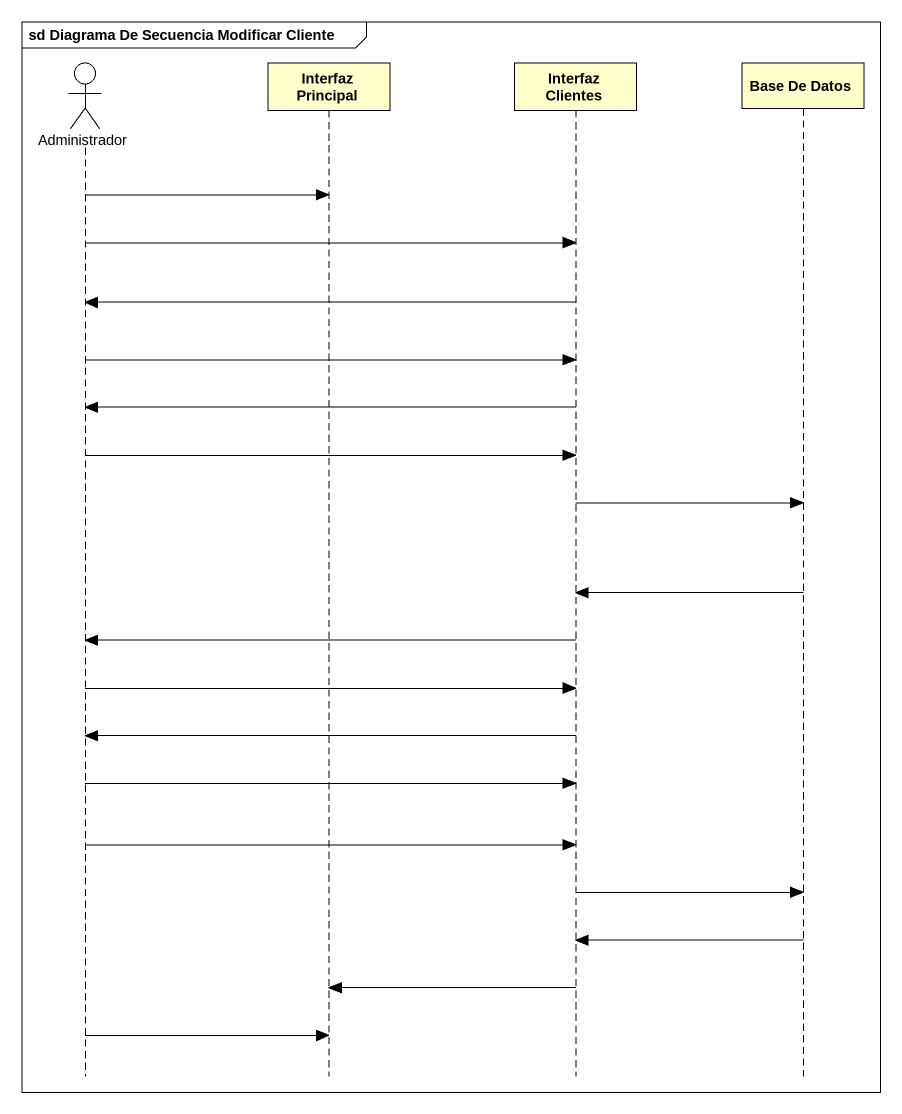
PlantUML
@startuml
mainframe sd Diagrama De Secuencia Modificar Cliente
hide footbox
actor Administrador
participant "Interfaz Principal" as Interfaz_Principal
participant "Interfaz Clientes" as Interfaz_Clientes
participant "Base De Datos" as Base_De_Datos

Administrador -> Interfaz_Principal
Administrador -> Interfaz_Clientes
Interfaz_Clientes -> Administrador
Administrador -> Interfaz_Clientes
Interfaz_Clientes -> Administrador
Administrador -> Interfaz_Clientes
Interfaz_Clientes -> Base_De_Datos
Base_De_Datos -> Interfaz_Clientes
Interfaz_Clientes -> Administrador
Administrador -> Interfaz_Clientes
Interfaz_Clientes -> Administrador
Administrador -> Interfaz_Clientes
Administrador -> Interfaz_Clientes
Interfaz_Clientes -> Base_De_Datos
Base_De_Datos -> Interfaz_Clientes
Interfaz_Clientes -> Interfaz_Principal
Administrador -> Interfaz_Principal
@enduml
